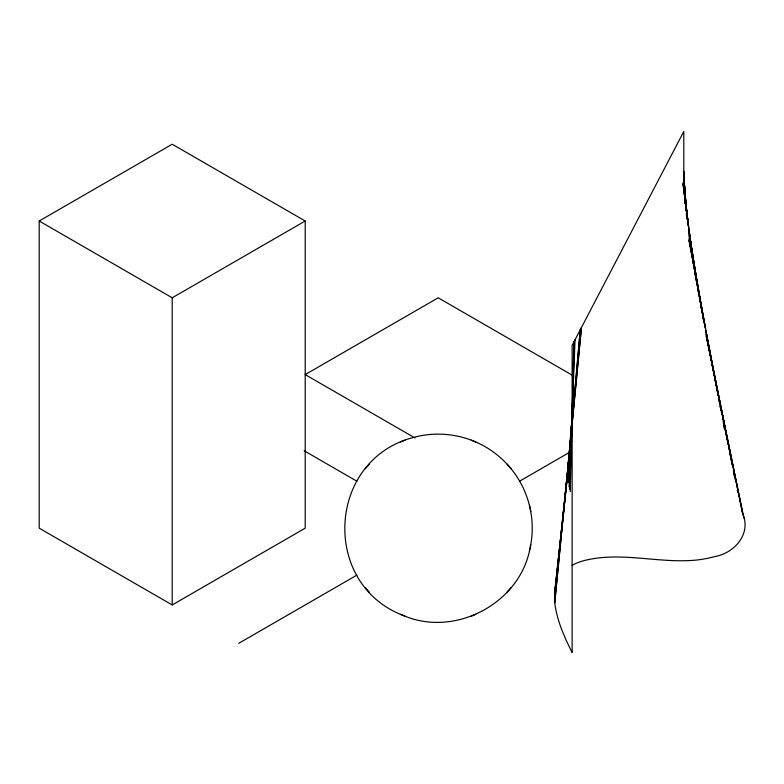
<?xml version="1.0" encoding="UTF-8"?>
<svg xmlns="http://www.w3.org/2000/svg" width="784" height="784" viewBox="0 0 784 784"><rect width="100%" height="100%" fill="white"/><g stroke="black" fill="none" stroke-linecap="round" stroke-linejoin="round"><path stroke-width="1.18" d="M570.242 491.666L573.878 342.02M569.743 489.343L574.456 340.913M575.035 339.795L569.292 487.07L572.389 410.12L568.586 482.67L572.545 408.493L568.312 480.543L572.732 406.896L568.106 478.456L572.947 405.328L567.792 472.487L571.203 433.454L567.841 468.724L580.278 329.77L571.418 431.014L581.434 327.545L571.516 429.828M571.164 433.474L554.749 602.729C556.865 620.379 564.206 636.804 572.134 652.523L572.134 345.362L683.795 131.477L683.795 180.673M565.891 491.686L554.533 593.811L554.749 602.729L568.527 461.717L554.464 598.114L568.763 462.09L554.533 593.811L555.689 586.128M566.156 489.353L566.43 486.844M566.695 484.492L567.234 479.573M567.645 475.986L568.047 472.301M568.586 467.489L568.861 465.03M530.229 547.31C532.904 534.747 532.904 521.585 530.229 509.022M403.123 615.381C454.377 637.96 519.861 603.631 530.004 548.369M529.445 550.956L530.788 544.694M412.698 437.668C326.35 460.629 320.832 585.844 405.063 616.165M507.17 592.106L511.129 587.559M365.285 468.773L367.069 466.735M367.52 466.206L369.244 464.226M39.2 221.01L172.206 144.227L305.201 221.01L305.201 528.171L172.206 604.954L39.2 528.171L39.2 221.01L172.206 297.802L305.201 221.01M238.708 643.35L356.926 575.093M519.488 481.239L569.096 452.603M471.351 616.165L475.829 614.352M400.585 441.98L402.662 441.137M403.123 440.951L405.063 440.167M414.256 437.247C433.64 432.092 454.71 433.376 473.301 440.951M473.752 441.137C487.217 446.566 499.359 455.259 508.894 466.206M400.585 614.352L402.662 615.195M471.351 440.167L475.829 441.98M572.261 375.203L438.207 297.802L305.201 374.595L414.981 437.972M304.153 450.771L356.926 481.239M509.345 466.735C520.4 479.387 527.799 495.116 530.788 511.638M365.285 587.559L367.069 589.597M367.52 590.127L369.244 592.106M507.17 464.226L511.129 468.773M743.83 517.92L706.257 335.944L742.683 513.677C751.582 534.012 734.206 553.347 714.577 556.601A73.931 42.689 0 0 1 696.114 560.09C658.54 563.745 620.477 550.976 583.296 560.805A44.806 25.862 0 0 0 572.026 565.362M529.445 505.366L530.004 507.963M742.683 513.677L706.168 334.278L728.14 444.479M728.62 446.87L729.1 449.271M729.581 451.662L732.207 464.843M733.403 470.831L734.588 476.819M728.267 444.528L705.806 330.828L718.134 395.45M728.748 446.929L732.295 464.873M733.471 470.861L735.127 479.24M737.254 490.01L737.734 492.401M705.531 329.055L688.969 239.943L718.164 395.459M718.556 397.498L719.761 403.829M720.153 405.896L721.133 411.012L720.182 406.22M723.122 421.508L724.543 428.966M719.271 401.437L719.732 403.829M724.063 426.565L724.524 428.966M689.048 238.463L705.188 327.242M704.767 325.389L689.116 235.435L702.513 314.394M702.533 314.374L689.028 232.338L697.691 287.581M698.074 289.982L698.446 292.383M699.573 299.596L699.955 301.997L699.593 299.508M700.514 305.593L700.896 307.994L700.533 305.544M698.475 292.275L688.93 230.761L694.732 269.529M698.848 294.686L699.22 297.097M695.094 271.95L696.907 284.063M688.793 229.163L696.986 284.357M688.705 228.35L693.918 265.296M694.31 267.912L694.604 270.108M694.987 272.714L695.467 276.135M683.187 184.26L692.409 256.015M692.713 258.152L693.703 265.639M683.099 184.946L688.617 227.536L688.509 226.723M688.391 225.9L683.276 183.564L688.274 225.067L683.354 182.868L688.136 224.234L683.423 182.172L687.989 223.391L683.658 179.35L686.98 216.394M686.98 216.335L683.707 178.634L687.098 219.118L683.805 176.488L685.392 200.724M686.578 216.149L686.402 213.718L686.578 216.159M685.559 203.144L685.951 209.21M685.971 209.299L683.844 175.038L685.363 203.879M685.383 204.007L683.864 172.843L684.432 191.188M684.844 195.843L685.059 200.635M684.736 193.08L683.864 173.578L684.55 191.443M684.844 195.51L685.226 204.046M684.824 198.597L684.922 200.978M684.824 198.323L684.922 200.753M683.854 172.108L684.452 191.433M683.844 171.363L684.324 191.815M172.206 297.802L172.206 604.954M703.326 319.186L702.925 316.795L703.336 319.176"/></g></svg>
